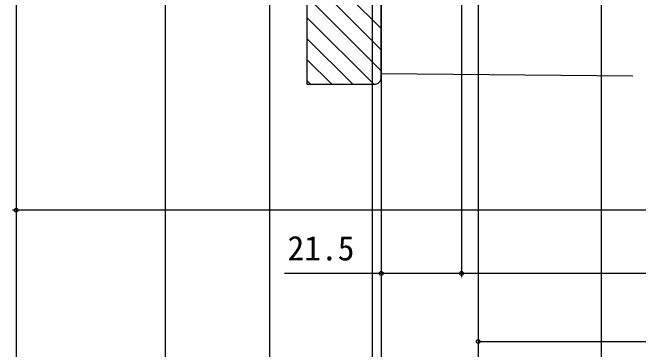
# Model space of a CAD drawing. Units: millimetres, scale not verified. Extents: x -526 to 524, y -783 to 779.
# Drawn here: x -356.5 to -188.5, y 65.7 to 156.3 of the extents above; entities that cross this region are included whole.
import ezdxf
from ezdxf.enums import TextEntityAlignment as Align

# ---------------------------------------------------------------- set-up
doc = ezdxf.new("R2010")
doc.units = ezdxf.units.MM
doc.header["$LTSCALE"] = 4
for name, color, linetype in [('0-7_YKK_D', 6, 'Continuous'), ('0-9_YSS_K', 3, 'Continuous'), ('0-A_YSS_KE', 3, 'Continuous')]:
    doc.layers.add(name, color=color, linetype=linetype)
doc.styles.add('ＭＳ ゴシック', font='')
doc.styles.get('ＭＳ ゴシック').set_extended_font_data('MS Gothic')

msp = doc.modelspace()

# ---------------------------------------------------------------- linework, layer by layer
at = {"layer": '0-7_YKK_D'}
for p, q in [((-315.48, 289.459), (-315.48, -34.854)), ((-198.48, 270.459), (-198.48, 45.146)), ((-231.48, 262.859), (-231.48, 45.146)), ((-287.48, 239.459), (-287.48, -33.996)), ((-287.48, 239.459), (-287.48, -14.854)), ((-287.48, 239.458), (-287.48, -34.854)), ((-231.48, 239.558), (-231.48, 45.146)), ((-231.48, 239.558), (-231.48, 66.833)), ((-235.98, 236.659), (-235.98, 85.146)), ((-235.98, 236.659), (-235.98, 85.146)), ((-259.98, 224.458), (-259.98, 45.146)), ((-257.483, 224.406), (-257.483, 85.146)), ((-257.48, 224.459), (-257.48, 25.146)), ((-257.48, 224.459), (-257.48, -14.854)), ((-257.48, 224.459), (-257.48, -14.854)), ((-257.48, 224.459), (-257.48, 45.146)), ((-257.48, 224.459), (-257.48, 45.146)), ((-153.845, 103.146), (-356.48, 103.146)), ((12.07, 86.146), (-235.98, 86.146)), ((-231.48, 67.833), (7.517, 67.833))]:
    msp.add_line(p, q, dxfattribs=at)
for points in [[(-355.48, 239.959), (-355.48, 103.146), (-355.48, -34.03)], [(-235.98, 86.146), (-257.483, 86.146), (-283.489, 86.146)]]:
    msp.add_lwpolyline(points, dxfattribs=at)
for centre in [(-355.48, 103.146), (-257.483, 86.146), (-235.98, 86.146), (-235.98, 86.146), (-231.48, 67.833)]:
    msp.add_circle(centre, 0.51, dxfattribs=at)
at = {"layer": '0-9_YSS_K'}
for p, q in [((-277.48, 171.923), (-257.48, 151.923)), ((-277.48, 166.266), (-257.48, 146.266)), ((-277.48, 160.609), (-257.48, 140.609)), ((-277.48, 154.952), (-259.486, 136.958)), ((-277.48, 149.295), (-265.142, 136.958)), ((-277.48, 143.638), (-270.799, 136.958)), ((-257.48, 139.858), (-189.951, 139.247)), ((-277.48, 137.981), (-276.456, 136.958))]:
    msp.add_line(p, q, dxfattribs=at)
at = {"layer": '0-A_YSS_KE'}
for points in [[(-277.48, 238.958), (-277.48, 136.958), (-259.48, 136.958)], [(-257.48, 138.958), (-257.48, 224.958), (-260.48, 224.958), (-260.48, 236.958), (-262.48, 238.958), (-277.48, 238.958)]]:
    msp.add_lwpolyline(points, dxfattribs=at)
msp.add_arc((-259.48, 138.958), 2, 270.00001, 359.99999, dxfattribs=at)

# ---------------------------------------------------------------- texts
at = {"layer": '0-7_YKK_D', "style": 'ＭＳ ゴシック'}
msp.add_text('21.5', height=6.598, dxfattribs=at).set_placement((-282.653, 87.646), align=Align.BOTTOM_LEFT)

doc.saveas('drawing.dxf')
